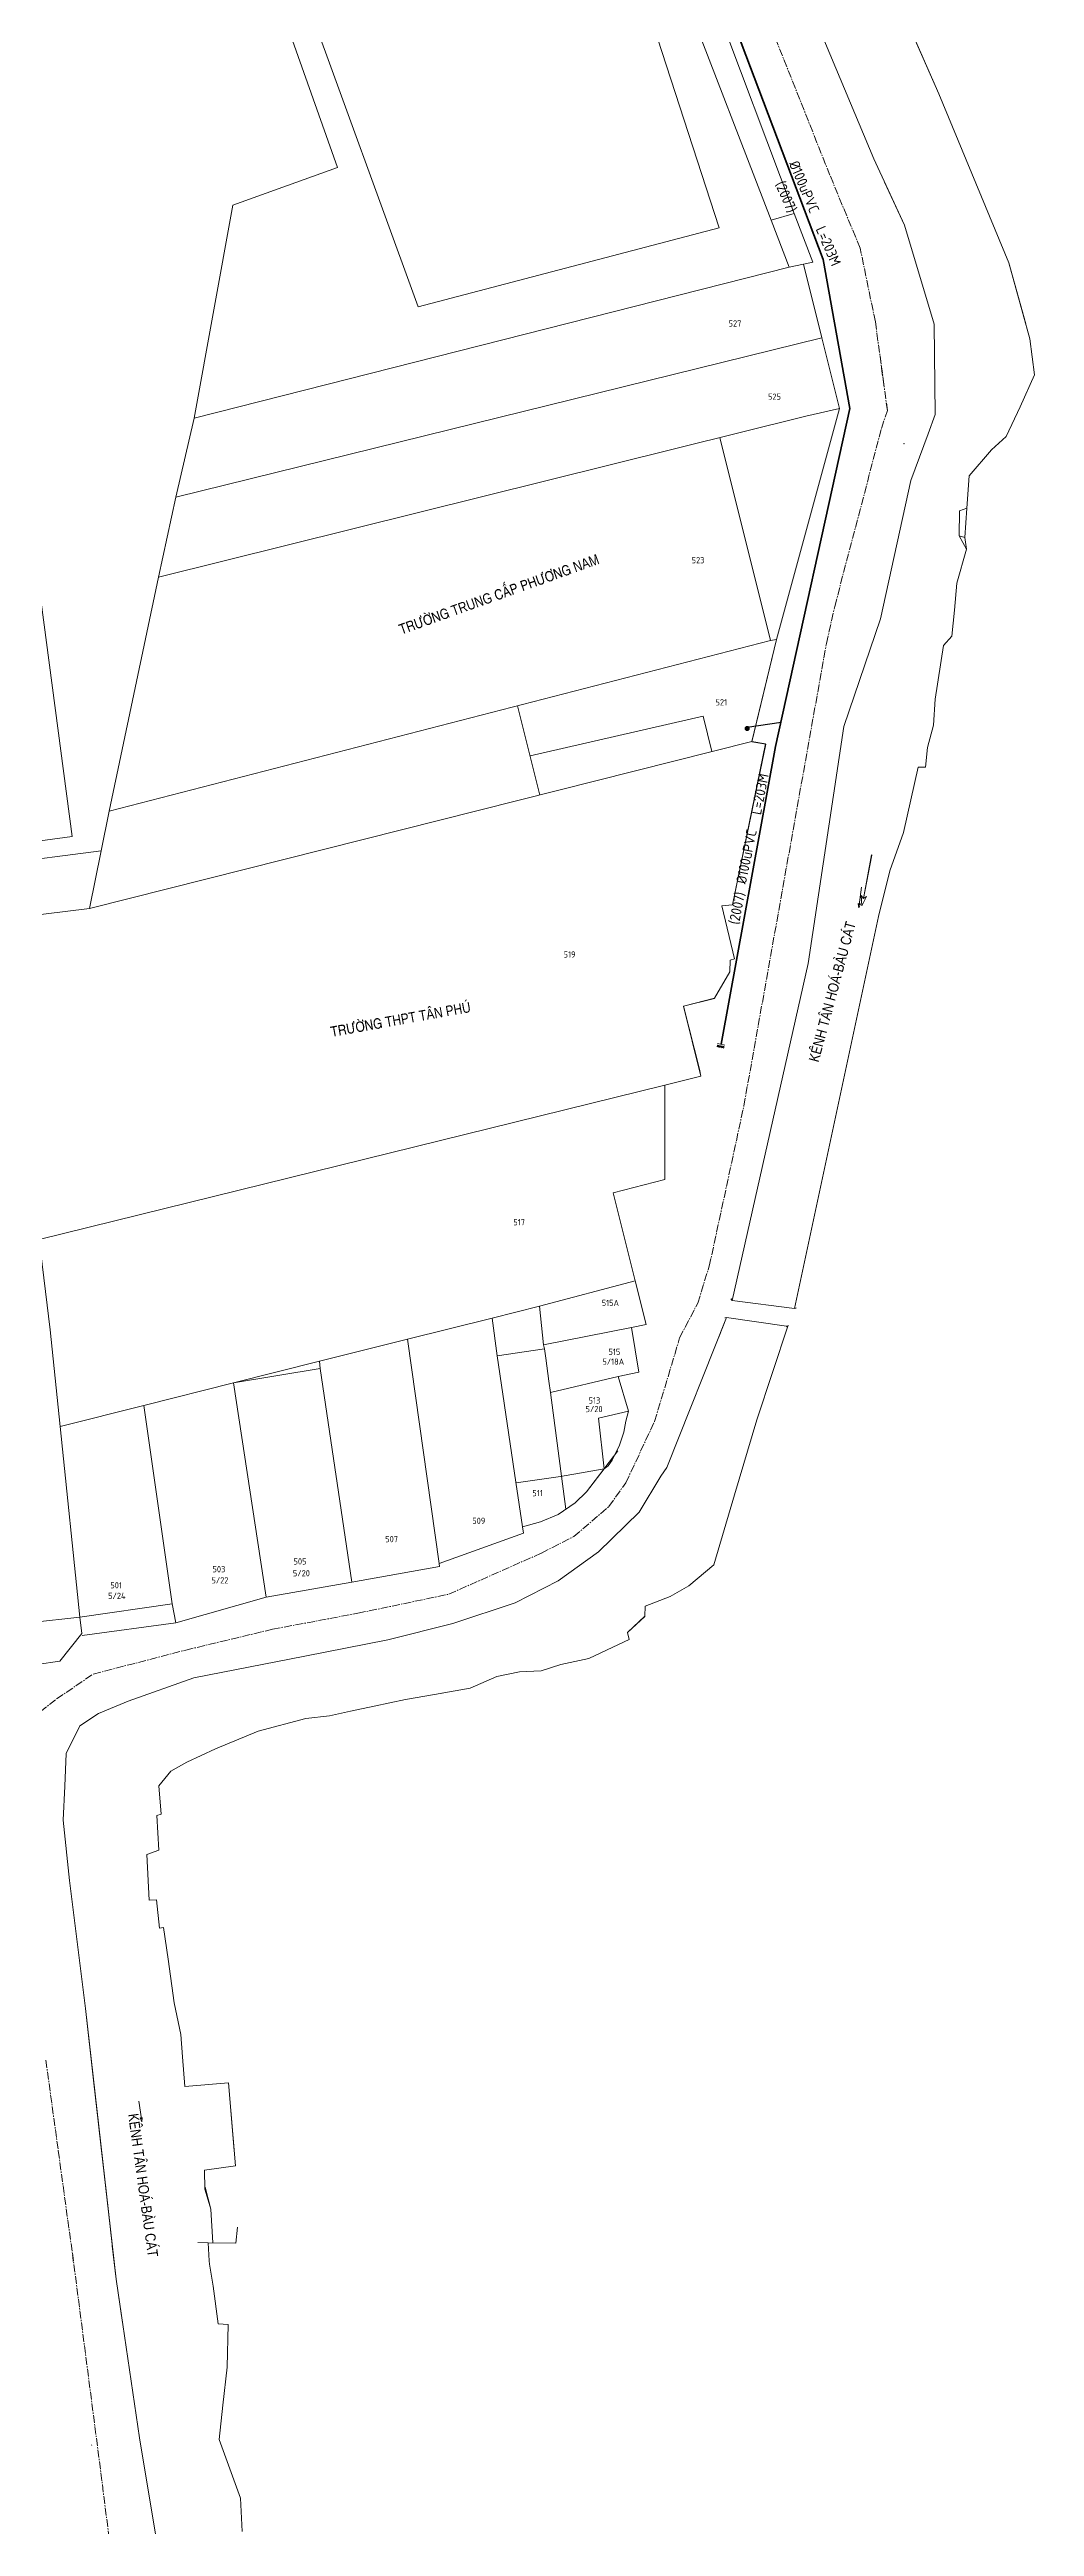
# Model space of a CAD drawing. Header units: inches. Extents: x 595615 to 1194060, y 1190840 to 2385448.
# Drawn here: x 597132 to 597227, y 1192465.7 to 1192704.4 of the extents above; entities that cross this region are included whole.
import ezdxf
from ezdxf.enums import TextEntityAlignment as Align

# ---------------------------------------------------------------- set-up
doc = ezdxf.new("R2010")
doc.units = ezdxf.units.IN
doc.header["$MEASUREMENT"] = 0
doc.linetypes.add('CENTER2', pattern=[1.125, 0.75, -0.125, 0.125, -0.125])
for name, color, linetype, lineweight in [('Chitiet', 4, 'Continuous', 9), ('DN 100 uPVC', 4, 'Continuous', 50), ('DN 25 PE', 40, 'Continuous', 30), ('NAM-CDAI', 220, 'Continuous', 25), ('Nen tim duong', 9, 'CENTER2', 0), ('Nen_HTHANH-TP', 9, 'Continuous', 0), ('Nen_SN-HTHANH-TP_new', 7, 'Continuous', 0), ('Nen_SN_HTHANH_old', 9, 'Continuous', 0), ('TEXT PIPE', 3, 'Continuous', 25), ('Text_DiaDanh', 9, 'Continuous', 0), ('TLK 15', 220, 'Continuous', 20)]:
    doc.layers.add(name, color=color, linetype=linetype, lineweight=lineweight)
doc.styles.add('Dia Danh', font='VHELVCN_0.TTF', dxfattribs={"height": 1})
doc.styles.add('Sonha_QTB', font='isocp.shx', dxfattribs={"height": 0.6, "bigfont": 'bigfont.shx'})
doc.styles.add('text', font='isocp2.shx')

# ---------------------------------------------------------------- blocks, each defined once
blk = doc.blocks.new('BIT')
at = {"layer": 'Chitiet', "ltscale": 100}
for p, q in [((0.35, 0), (-0.35, 0)), ((-0.3, -0.16), (-0.35, -0.21)), ((0.35, -0.16), (-0.35, -0.16)), ((-0.18, -0.16), (-0.34, -0.33)), ((-0.06, -0.16), (-0.22, -0.33)), ((0.07, -0.16), (-0.09, -0.33)), ((0.19, -0.16), (0.03, -0.33)), ((0.32, -0.16), (0.15, -0.33)), ((0.35, -0.25), (0.28, -0.33))]:
    blk.add_line(p, q, dxfattribs=at)
blk = doc.blocks.new('TLK 15')
at = {"layer": 'TLK 15', "linetype": 'Continuous', "const_width": 0.25}
blk.add_lwpolyline([(-0.125, 0, 1), (0.125, 0, 1)], format="xyb", close=True, dxfattribs=at)

msp = doc.modelspace()

# ---------------------------------------------------------------- linework, layer by layer
at = {"layer": 'DN 100 uPVC'}
msp.add_lwpolyline([(597160.552, 1192801.912), (597167.896, 1192784.406), (597179.964, 1192754.362), (597184.145, 1192743.55), (597206.608, 1192684.164), (597209.201, 1192669.799), (597202.04, 1192637.239), (597196.784, 1192608.536)], dxfattribs=at)
at = {"layer": 'DN 25 PE'}
msp.add_line((597199.295, 1192639.093), (597202.557, 1192639.59), dxfattribs=at)
at = {"layer": 'Nen tim duong'}
for p, q in [((597207.273, 1192692.288), (597186.481, 1192744.561)), ((597210.189, 1192685.26), (597207.273, 1192692.288)), ((597211.655, 1192678.151), (597210.189, 1192685.26)), ((597212.811, 1192669.622), (597211.655, 1192678.151)), ((597212.479, 1192672.142), (597212.107, 1192674.872)), ((597212.811, 1192669.622), (597212.479, 1192672.142)), ((597207.737, 1192650.738), (597212.243, 1192667.892)), ((597212.243, 1192667.892), (597212.811, 1192669.622)), ((597212.243, 1192667.892), (597212.811, 1192669.622)), ((597206.935, 1192647.16), (597207.737, 1192650.738)), ((597198.975, 1192602.601), (597206.935, 1192647.16)), ((597195.638, 1192587.138), (597198.975, 1192602.601)), ((597194.521, 1192583.578), (597195.638, 1192587.138)), ((597192.784, 1192580.236), (597194.521, 1192583.578)), ((597192.784, 1192580.236), (597194.521, 1192583.578)), ((597190.37, 1192572.174), (597192.784, 1192580.236)), ((597187.585, 1192566.262), (597190.37, 1192572.174)), ((597185.957, 1192563.971), (597187.585, 1192566.262)), ((597182.589, 1192561.098), (597185.957, 1192563.971)), ((597179.45, 1192559.485), (597182.589, 1192561.098)), ((597170.523, 1192555.528), (597179.45, 1192559.485)), ((597161.755, 1192553.691), (597170.523, 1192555.528)), ((597153.536, 1192552.154), (597161.755, 1192553.691)), ((597145.158, 1192550.138), (597153.536, 1192552.154)), ((597136.24, 1192547.83), (597145.158, 1192550.138)), ((597132.702, 1192545.428), (597136.24, 1192547.83)), ((597128.474, 1192542.124), (597132.702, 1192545.428)), ((597131.67, 1192510.607), (597132.867, 1192501.868)), ((597132.867, 1192501.868), (597134.265, 1192491.699)), ((597134.235, 1192492.029), (597139.699, 1192449.663)), ((597134.265, 1192491.699), (597134.315, 1192491.219))]:
    msp.add_line(p, q, dxfattribs=at)
at = {"layer": 'Nen_HTHANH-TP', "linetype": 'Continuous'}
for p, q in [((597133.418, 1192773.408), (597167.563, 1192679.596)), ((597137.231, 1192756.641), (597159.782, 1192693.05)), ((597187.105, 1192752.132), (597211.492, 1192693.871)), ((597180.713, 1192742.226), (597201.607, 1192687.953)), ((597183.252, 1192743.208), (597203.836, 1192688.605)), ((597183.284, 1192728.068), (597196.607, 1192687.209)), ((597212.096, 1192713.112), (597217.787, 1192700.126)), ((597123.147, 1192711.91), (597134.205, 1192628.559)), ((597212.527, 1192712.142), (597217.787, 1192700.126)), ((597217.787, 1192700.126), (597224.53, 1192683.852)), ((597217.787, 1192700.126), (597217.787, 1192700.126)), ((597217.787, 1192700.126), (597224.53, 1192683.852)), ((597211.492, 1192693.871), (597214.477, 1192687.484)), ((597159.782, 1192693.05), (597149.695, 1192689.411)), ((597212.544, 1192691.632), (597214.477, 1192687.484)), ((597149.695, 1192689.411), (597145.982, 1192668.888)), ((597196.607, 1192687.209), (597167.563, 1192679.596)), ((597203.836, 1192688.605), (597201.607, 1192687.953)), ((597201.607, 1192687.953), (597203.35, 1192683.425)), ((597203.836, 1192688.605), (597205.64, 1192683.897)), ((597214.477, 1192687.484), (597217.335, 1192677.946)), ((597214.477, 1192687.484), (597217.335, 1192677.946)), ((597145.982, 1192668.888), (597203.35, 1192683.425)), ((597204.72, 1192683.706), (597203.35, 1192683.425)), ((597205.64, 1192683.897), (597204.72, 1192683.706)), ((597206.506, 1192676.607), (597204.72, 1192683.706)), ((597224.53, 1192683.852), (597226.155, 1192677.953)), ((597224.53, 1192683.852), (597226.546, 1192676.533)), ((597217.432, 1192669.226), (597217.335, 1192677.946)), ((597217.335, 1192677.946), (597217.335, 1192677.946)), ((597217.335, 1192677.946), (597217.335, 1192677.946)), ((597144.208, 1192661.257), (597206.506, 1192676.607)), ((597206.506, 1192676.607), (597208.181, 1192669.819)), ((597208.181, 1192669.819), (597206.987, 1192674.678)), ((597226.546, 1192676.533), (597226.999, 1192673.054)), ((597226.999, 1192673.054), (597225.611, 1192669.953)), ((597208.181, 1192669.819), (597202.109, 1192647.544)), ((597208.181, 1192669.819), (597202.109, 1192647.544)), ((597204.962, 1192669.076), (597208.181, 1192669.819)), ((597225.611, 1192669.953), (597224.283, 1192667.102)), ((597142.544, 1192653.556), (597204.962, 1192669.076)), ((597145.982, 1192668.888), (597144.208, 1192661.257)), ((597216.753, 1192667.375), (597217.432, 1192669.226)), ((597217.432, 1192669.226), (597217.432, 1192669.226)), ((597201.529, 1192647.453), (597196.664, 1192667.009)), ((597216.753, 1192667.375), (597215.067, 1192662.854)), ((597222.854, 1192665.82), (597220.687, 1192663.309)), ((597224.283, 1192667.102), (597222.854, 1192665.82)), ((597224.283, 1192667.102), (597222.854, 1192665.82)), ((597215.067, 1192662.854), (597212.158, 1192649.532)), ((597215.067, 1192662.854), (597212.158, 1192649.532)), ((597220.687, 1192663.309), (597220.489, 1192660.208)), ((597220.687, 1192663.309), (597220.489, 1192660.208)), ((597144.208, 1192661.257), (597142.544, 1192653.556)), ((597219.759, 1192659.938), (597219.741, 1192657.538)), ((597219.759, 1192659.938), (597219.741, 1192657.538)), ((597220.489, 1192660.208), (597219.759, 1192659.938)), ((597220.489, 1192660.208), (597219.759, 1192659.938)), ((597220.489, 1192660.208), (597220.281, 1192657.388)), ((597220.432, 1192656.248), (597219.525, 1192652.968)), ((597219.525, 1192652.968), (597220.432, 1192656.248)), ((597219.741, 1192657.538), (597220.432, 1192656.248)), ((597219.741, 1192657.538), (597220.432, 1192656.248)), ((597219.741, 1192657.538), (597220.281, 1192657.388)), ((597220.432, 1192656.248), (597220.281, 1192657.388)), ((597142.544, 1192653.556), (597137.773, 1192631.002)), ((597219.525, 1192652.968), (597219.277, 1192650.378)), ((597219.525, 1192652.968), (597219.277, 1192650.378)), ((597212.158, 1192649.532), (597208.616, 1192639.159)), ((597212.158, 1192649.532), (597208.616, 1192639.159)), ((597219.277, 1192650.378), (597219.029, 1192647.867)), ((597219.277, 1192650.378), (597219.029, 1192647.867)), ((597137.773, 1192631.002), (597201.529, 1192647.453)), ((597202.109, 1192647.544), (597199.737, 1192637.712)), ((597202.109, 1192647.544), (597199.737, 1192637.692)), ((597201.529, 1192647.453), (597202.109, 1192647.544)), ((597218.23, 1192646.967), (597217.414, 1192641.806)), ((597218.23, 1192646.967), (597217.414, 1192641.806)), ((597219.029, 1192647.867), (597218.23, 1192646.967)), ((597219.029, 1192647.867), (597218.23, 1192646.967)), ((597177.144, 1192641.164), (597179.311, 1192632.555)), ((597217.414, 1192641.806), (597217.246, 1192639.276)), ((597217.246, 1192639.276), (597217.414, 1192641.806)), ((597178.368, 1192636.335), (597195.035, 1192640.148)), ((597195.035, 1192640.148), (597195.898, 1192636.739)), ((597208.616, 1192639.159), (597205.174, 1192616.306)), ((597208.616, 1192639.159), (597205.174, 1192616.306)), ((597217.246, 1192639.276), (597216.698, 1192637.125)), ((597135.88, 1192621.61), (597199.737, 1192637.712)), ((597201.067, 1192637.473), (597197.87, 1192621.96)), ((597201.087, 1192637.443), (597197.88, 1192621.97)), ((597199.737, 1192637.712), (597201.067, 1192637.473)), ((597199.737, 1192637.692), (597201.087, 1192637.443)), ((597216.698, 1192637.125), (597216.499, 1192635.255)), ((597216.499, 1192635.255), (597216.698, 1192637.125)), ((597215.779, 1192635.255), (597214.354, 1192628.954)), ((597215.779, 1192635.255), (597214.354, 1192628.954)), ((597216.499, 1192635.255), (597215.779, 1192635.255)), ((597216.499, 1192635.255), (597215.779, 1192635.255)), ((597137.773, 1192631.002), (597137.006, 1192627.191)), ((597104.779, 1192622.955), (597137.006, 1192627.191)), ((597134.205, 1192628.559), (597106.308, 1192624.806)), ((597137.006, 1192627.191), (597135.88, 1192621.61)), ((597210.505, 1192622.595), (597211.273, 1192626.796)), ((597211.319, 1192626.767), (597211.273, 1192626.796)), ((597214.354, 1192628.954), (597213.047, 1192625.252)), ((597214.354, 1192628.954), (597213.047, 1192625.252)), ((597211.319, 1192626.767), (597210.505, 1192622.595)), ((597213.047, 1192625.252), (597211.961, 1192620.832)), ((597213.047, 1192625.252), (597211.961, 1192620.832)), ((597210.102, 1192621.98), (597210.009, 1192622.083)), ((597210.058, 1192621.689), (597210.009, 1192622.083)), ((597210.058, 1192621.689), (597210.21, 1192622.061)), ((597210.102, 1192621.98), (597210.309, 1192623.676)), ((597210.328, 1192623.665), (597210.102, 1192621.98)), ((597210.21, 1192622.061), (597210.102, 1192621.98)), ((597210.505, 1192622.595), (597210.287, 1192622.866)), ((597210.352, 1192621.876), (597210.287, 1192622.866)), ((597210.328, 1192623.665), (597210.309, 1192623.676)), ((597210.352, 1192621.876), (597210.785, 1192622.781)), ((597210.785, 1192622.781), (597210.505, 1192622.595)), ((597127.241, 1192620.553), (597135.88, 1192621.61)), ((597197.88, 1192621.97), (597196.86, 1192621.879)), ((597197.87, 1192621.96), (597196.86, 1192621.879)), ((597196.86, 1192621.879), (597198.074, 1192616.77)), ((597196.86, 1192621.879), (597198.074, 1192616.77)), ((597203.861, 1192583.055), (597211.961, 1192620.832)), ((597211.961, 1192620.832), (597203.861, 1192583.055)), ((597211.961, 1192620.832), (597211.961, 1192620.832)), ((597197.625, 1192615.5), (597196.127, 1192612.959)), ((597197.615, 1192615.5), (597196.147, 1192612.939)), ((597197.644, 1192616.64), (597197.625, 1192615.5)), ((597198.074, 1192616.77), (597197.644, 1192616.64)), ((597205.174, 1192616.306), (597197.831, 1192583.85)), ((597205.174, 1192616.306), (597197.831, 1192583.85)), ((597196.127, 1192612.959), (597193.138, 1192612.206)), ((597196.147, 1192612.939), (597193.138, 1192612.206)), ((597193.138, 1192612.206), (597194.833, 1192605.448)), ((597193.148, 1192612.196), (597194.683, 1192606.118)), ((597194.833, 1192605.448), (597191.354, 1192604.605)), ((597191.354, 1192604.605), (597194.833, 1192605.448)), ((597194.683, 1192606.118), (597194.833, 1192605.448)), ((597131.006, 1192589.716), (597191.354, 1192604.605)), ((597191.354, 1192604.605), (597191.351, 1192595.485)), ((597191.351, 1192595.485), (597191.354, 1192604.605)), ((597191.351, 1192595.485), (597186.382, 1192594.211)), ((597186.382, 1192594.211), (597191.351, 1192595.485)), ((597186.382, 1192594.211), (597188.489, 1192585.733)), ((597188.489, 1192585.733), (597186.382, 1192594.211)), ((597131.006, 1192589.716), (597132.083, 1192581.007)), ((597179.271, 1192583.275), (597188.489, 1192585.733)), ((597188.489, 1192585.733), (597189.562, 1192581.514)), ((597188.489, 1192585.733), (597189.562, 1192581.514)), ((597197.731, 1192583.98), (597197.831, 1192583.85)), ((597197.731, 1192583.98), (597197.831, 1192583.85)), ((597197.75, 1192583.99), (597197.831, 1192583.85)), ((597197.831, 1192583.85), (597203.861, 1192583.055)), ((597197.831, 1192583.85), (597203.861, 1192583.055)), ((597197.831, 1192583.85), (597203.861, 1192583.055)), ((597166.524, 1192580.095), (597174.692, 1192582.132)), ((597179.271, 1192583.275), (597174.692, 1192582.132)), ((597174.692, 1192582.132), (597175.185, 1192578.502)), ((597179.654, 1192579.566), (597179.271, 1192583.275)), ((597189.562, 1192581.514), (597188.153, 1192581.232)), ((597197.302, 1192582.21), (597191.544, 1192567.735)), ((597197.302, 1192582.21), (597196.524, 1192580.249)), ((597197.152, 1192582.17), (597197.302, 1192582.21)), ((597197.302, 1192582.21), (597203.073, 1192581.364)), ((597203.233, 1192581.445), (597200.21, 1192572.332)), ((597203.861, 1192583.055), (597204.011, 1192583.125)), ((597203.861, 1192583.055), (597204.011, 1192583.115)), ((597203.861, 1192583.055), (597204.021, 1192583.105)), ((597133.04, 1192571.678), (597132.083, 1192581.007)), ((597158.065, 1192577.988), (597166.524, 1192580.095)), ((597166.524, 1192580.095), (597169.601, 1192558.477)), ((597175.185, 1192578.502), (597179.744, 1192579.186)), ((597188.153, 1192581.232), (597179.654, 1192579.566)), ((597179.744, 1192579.186), (597179.654, 1192579.566)), ((597179.865, 1192578.266), (597179.744, 1192579.186)), ((597188.153, 1192581.232), (597188.836, 1192576.913)), ((597203.073, 1192581.364), (597203.183, 1192581.255)), ((597158.065, 1192577.988), (597149.777, 1192575.891)), ((597158.106, 1192577.278), (597149.777, 1192575.891)), ((597158.106, 1192577.278), (597158.065, 1192577.988)), ((597161.173, 1192556.701), (597158.106, 1192577.278)), ((597175.185, 1192578.502), (597176.985, 1192566.313)), ((597180.177, 1192576.056), (597179.865, 1192578.266)), ((597186.857, 1192576.501), (597188.836, 1192576.913)), ((597149.777, 1192575.891), (597141.119, 1192573.714)), ((597152.924, 1192555.244), (597149.777, 1192575.891)), ((597180.338, 1192574.966), (597180.177, 1192576.056)), ((597180.338, 1192574.966), (597186.857, 1192576.501)), ((597180.338, 1192574.966), (597181.817, 1192563.717)), ((597186.857, 1192576.501), (597187.839, 1192573.182)), ((597141.119, 1192573.714), (597133.04, 1192571.678)), ((597143.854, 1192554.597), (597141.119, 1192573.714)), ((597187.839, 1192573.182), (597184.97, 1192572.51)), ((597184.97, 1192572.51), (597185.514, 1192567.62)), ((597187.59, 1192572.202), (597187.391, 1192571.142)), ((597187.839, 1192573.182), (597187.59, 1192572.202)), ((597200.21, 1192572.332), (597198.086, 1192565.11)), ((597200.21, 1192572.332), (597198.086, 1192565.11)), ((597134.935, 1192553.319), (597133.04, 1192571.678)), ((597186.992, 1192569.901), (597186.273, 1192568.451)), ((597187.391, 1192571.142), (597186.992, 1192569.901)), ((597185.514, 1192567.62), (597181.294, 1192566.887)), ((597186.832, 1192569.351), (597183.816, 1192565.389)), ((597185.514, 1192567.62), (597183.816, 1192565.389)), ((597185.903, 1192567.911), (597185.514, 1192567.62)), ((597186.273, 1192568.451), (597185.903, 1192567.911)), ((597191.544, 1192567.735), (597190.964, 1192566.905)), ((597176.985, 1192566.313), (597177.628, 1192562.024)), ((597177.005, 1192566.263), (597181.294, 1192566.887)), ((597183.816, 1192565.389), (597182.706, 1192564.328)), ((597183.816, 1192565.389), (597182.706, 1192564.328)), ((597190.964, 1192566.905), (597188.87, 1192563.438)), ((597198.086, 1192565.11), (597196.081, 1192558.359)), ((597198.086, 1192565.11), (597196.081, 1192558.359)), ((597179.378, 1192562.505), (597177.628, 1192562.024)), ((597179.378, 1192562.505), (597177.628, 1192562.024)), ((597181.067, 1192563.207), (597179.378, 1192562.505)), ((597182.706, 1192564.328), (597181.067, 1192563.207)), ((597182.706, 1192564.328), (597181.067, 1192563.207)), ((597188.87, 1192563.438), (597184.96, 1192559.61)), ((597177.719, 1192561.424), (597169.601, 1192558.477)), ((597177.719, 1192561.424), (597169.601, 1192558.477)), ((597177.628, 1192562.024), (597177.719, 1192561.424)), ((597177.628, 1192562.024), (597177.719, 1192561.424)), ((597169.641, 1192558.197), (597161.173, 1192556.701)), ((597169.641, 1192558.197), (597161.173, 1192556.701)), ((597169.601, 1192558.477), (597169.641, 1192558.197)), ((597169.601, 1192558.477), (597169.641, 1192558.197)), ((597184.96, 1192559.61), (597181.052, 1192556.807)), ((597196.081, 1192558.359), (597193.653, 1192556.327)), ((597196.081, 1192558.359), (597193.653, 1192556.327)), ((597152.924, 1192555.244), (597144.196, 1192552.757)), ((597152.924, 1192555.244), (597144.196, 1192552.757)), ((597161.173, 1192556.701), (597152.924, 1192555.244)), ((597161.173, 1192556.701), (597152.924, 1192555.244)), ((597181.052, 1192556.807), (597176.924, 1192554.693)), ((597191.874, 1192555.305), (597189.464, 1192554.363)), ((597191.874, 1192555.305), (597189.464, 1192554.363)), ((597193.653, 1192556.327), (597191.874, 1192555.305)), ((597193.653, 1192556.327), (597191.874, 1192555.305)), ((597134.935, 1192553.319), (597130.296, 1192552.796)), ((597134.935, 1192553.319), (597143.854, 1192554.597)), ((597135.126, 1192551.75), (597134.935, 1192553.319)), ((597143.854, 1192554.597), (597144.196, 1192552.757)), ((597176.924, 1192554.693), (597170.896, 1192552.698)), ((597189.415, 1192553.403), (597187.766, 1192551.832)), ((597189.415, 1192553.363), (597187.766, 1192551.832)), ((597189.464, 1192554.363), (597189.415, 1192553.403)), ((597189.464, 1192554.363), (597189.415, 1192553.403)), ((597189.415, 1192553.403), (597189.415, 1192553.363)), ((597133.019, 1192549.078), (597135.126, 1192551.75)), ((597144.196, 1192552.757), (597135.167, 1192551.56)), ((597144.196, 1192552.757), (597135.167, 1192551.56)), ((597164.637, 1192551.123), (597156.628, 1192549.567)), ((597170.896, 1192552.698), (597164.637, 1192551.123)), ((597186.328, 1192550.411), (597184.018, 1192549.319)), ((597186.328, 1192550.411), (597184.018, 1192549.319)), ((597187.917, 1192551.172), (597186.328, 1192550.411)), ((597187.917, 1192551.172), (597186.328, 1192550.411)), ((597187.766, 1192551.832), (597187.917, 1192551.172)), ((597187.766, 1192551.832), (597187.917, 1192551.172)), ((597133.019, 1192549.078), (597130.799, 1192548.766)), ((597156.628, 1192549.567), (597145.92, 1192547.468)), ((597177.349, 1192548.044), (597175.15, 1192547.602)), ((597177.349, 1192548.044), (597175.15, 1192547.602)), ((597179.419, 1192548.135), (597177.349, 1192548.044)), ((597179.419, 1192548.135), (597177.349, 1192548.044)), ((597181.339, 1192548.767), (597179.419, 1192548.135)), ((597181.339, 1192548.767), (597179.419, 1192548.135)), ((597184.018, 1192549.319), (597181.339, 1192548.767)), ((597184.018, 1192549.319), (597181.339, 1192548.767)), ((597145.92, 1192547.468), (597139.592, 1192545.203)), ((597169.151, 1192545.867), (597166.332, 1192545.375)), ((597169.151, 1192545.867), (597166.332, 1192545.375)), ((597172.591, 1192546.48), (597169.151, 1192545.867)), ((597170.041, 1192546.018), (597169.151, 1192545.867)), ((597172.591, 1192546.48), (597170.041, 1192546.018)), ((597175.15, 1192547.602), (597172.591, 1192546.48)), ((597175.15, 1192547.602), (597172.591, 1192546.48)), ((597136.743, 1192544.031), (597134.954, 1192542.839)), ((597139.592, 1192545.203), (597136.743, 1192544.031)), ((597156.733, 1192543.547), (597152.144, 1192542.333)), ((597159.003, 1192543.809), (597156.733, 1192543.547)), ((597159.003, 1192543.809), (597156.733, 1192543.547)), ((597161.033, 1192544.25), (597159.003, 1192543.809)), ((597161.033, 1192544.25), (597159.003, 1192543.809)), ((597163.322, 1192544.722), (597161.033, 1192544.25)), ((597163.322, 1192544.722), (597161.033, 1192544.25)), ((597166.332, 1192545.375), (597163.322, 1192544.722)), ((597166.332, 1192545.375), (597163.322, 1192544.722)), ((597134.954, 1192542.839), (597133.616, 1192540.178)), ((597152.144, 1192542.333), (597148.025, 1192540.61)), ((597133.616, 1192540.178), (597133.498, 1192537.018)), ((597145.267, 1192539.328), (597143.717, 1192538.457)), ((597148.025, 1192540.61), (597145.267, 1192539.328)), ((597133.498, 1192537.018), (597133.341, 1192533.738)), ((597143.717, 1192538.457), (597142.558, 1192537.056)), ((597142.558, 1192537.056), (597142.791, 1192534.316)), ((597142.558, 1192537.056), (597142.791, 1192534.316)), ((597133.341, 1192533.738), (597133.946, 1192527.919)), ((597142.791, 1192534.316), (597142.381, 1192534.205)), ((597142.791, 1192534.316), (597142.381, 1192534.205)), ((597142.381, 1192534.205), (597142.573, 1192530.856)), ((597142.381, 1192534.205), (597142.573, 1192530.856)), ((597142.573, 1192530.856), (597141.394, 1192530.425)), ((597142.573, 1192530.856), (597141.394, 1192530.425)), ((597141.394, 1192530.425), (597141.617, 1192526.045)), ((597141.394, 1192530.425), (597141.617, 1192526.045)), ((597133.946, 1192527.919), (597135.496, 1192515.59)), ((597141.617, 1192526.045), (597142.347, 1192526.055)), ((597141.617, 1192526.045), (597142.347, 1192526.055)), ((597142.347, 1192526.055), (597142.619, 1192523.326)), ((597142.347, 1192526.055), (597142.619, 1192523.326)), ((597142.619, 1192523.326), (597143.019, 1192523.396)), ((597142.619, 1192523.326), (597143.019, 1192523.396)), ((597143.019, 1192523.396), (597143.472, 1192520.346)), ((597143.019, 1192523.396), (597143.472, 1192520.346)), ((597144.045, 1192516.137), (597143.472, 1192520.346)), ((597143.472, 1192520.346), (597144.045, 1192516.137)), ((597135.496, 1192515.59), (597138.437, 1192489.502)), ((597135.496, 1192515.59), (597136.301, 1192508.401)), ((597135.496, 1192515.59), (597137.037, 1192501.871)), ((597144.045, 1192516.137), (597144.698, 1192513.097)), ((597144.698, 1192513.097), (597144.045, 1192516.137)), ((597144.045, 1192516.137), (597144.698, 1192513.097)), ((597144.698, 1192513.097), (597144.829, 1192510.927)), ((597144.829, 1192510.927), (597144.698, 1192513.097)), ((597144.698, 1192513.097), (597144.829, 1192510.927)), ((597144.829, 1192510.927), (597145.062, 1192508.078)), ((597145.062, 1192508.078), (597144.829, 1192510.927)), ((597144.829, 1192510.927), (597145.062, 1192508.078)), ((597136.301, 1192508.401), (597138.437, 1192489.502)), ((597149.281, 1192508.431), (597145.062, 1192508.078)), ((597149.281, 1192508.431), (597145.062, 1192508.078)), ((597145.062, 1192508.078), (597149.281, 1192508.431)), ((597149.281, 1192508.431), (597149.938, 1192500.422)), ((597149.938, 1192500.422), (597149.281, 1192508.431)), ((597149.281, 1192508.431), (597149.817, 1192501.881)), ((597140.644, 1192506.658), (597140.623, 1192506.663)), ((597140.876, 1192504.974), (597140.623, 1192506.663)), ((597140.644, 1192506.658), (597140.876, 1192504.974)), ((597140.876, 1192504.974), (597140.759, 1192505.048)), ((597140.912, 1192504.682), (597140.759, 1192505.048)), ((597140.958, 1192505.08), (597140.876, 1192504.974)), ((597140.912, 1192504.682), (597140.958, 1192505.08)), ((597146.978, 1192500.019), (597149.938, 1192500.422)), ((597147.01, 1192498.189), (597146.978, 1192500.019)), ((597147.01, 1192498.189), (597147.581, 1192496.24)), ((597147.581, 1192496.24), (597147.03, 1192498.369)), ((597147.581, 1192496.24), (597147.783, 1192493.013)), ((597138.437, 1192489.502), (597137.903, 1192494.252)), ((597149.994, 1192492.982), (597150.133, 1192494.512)), ((597138.074, 1192492.722), (597138.437, 1192489.502)), ((597146.314, 1192493.029), (597147.334, 1192493.019)), ((597149.994, 1192492.982), (597147.334, 1192493.019)), ((597147.425, 1192491.269), (597147.334, 1192493.019)), ((597147.334, 1192493.019), (597147.425, 1192491.269)), ((597147.436, 1192490.949), (597147.425, 1192491.269)), ((597147.425, 1192491.269), (597147.436, 1192490.949)), ((597147.797, 1192488.84), (597147.436, 1192490.949)), ((597147.436, 1192490.949), (597147.797, 1192488.84)), ((597138.437, 1192489.502), (597140.709, 1192474.204)), ((597138.437, 1192489.502), (597138.437, 1192489.502)), ((597138.437, 1192489.502), (597139.06, 1192485.323)), ((597140.709, 1192474.204), (597138.437, 1192489.502)), ((597148.27, 1192485.2), (597147.797, 1192488.84)), ((597147.797, 1192488.84), (597148.27, 1192485.2)), ((597148.27, 1192485.2), (597149.24, 1192485.141)), ((597148.27, 1192485.2), (597149.24, 1192485.141)), ((597149.24, 1192485.141), (597149.144, 1192481.031)), ((597149.24, 1192485.141), (597149.144, 1192481.031)), ((597149.144, 1192481.031), (597148.747, 1192477.361)), ((597149.144, 1192481.031), (597148.747, 1192477.361)), ((597148.747, 1192477.361), (597148.369, 1192474.04)), ((597148.747, 1192477.361), (597148.369, 1192474.04)), ((597140.709, 1192474.204), (597143.613, 1192456.756)), ((597143.613, 1192456.756), (597140.709, 1192474.204)), ((597148.369, 1192474.04), (597150.434, 1192468.392)), ((597148.369, 1192474.04), (597150.434, 1192468.392)), ((597136.08, 1192473.54), (597136.087, 1192473.464)), ((597150.434, 1192468.392), (597150.596, 1192465.202)), ((597150.434, 1192468.392), (597150.596, 1192465.202))]:
    msp.add_line(p, q, dxfattribs=at)
msp.add_point((597214.424, 1192666.414), dxfattribs=at)

# ---------------------------------------------------------------- block references
at = {"layer": 'Chitiet', "rotation": 346.8824070686825}
msp.add_blockref('BIT', (597196.784, 1192608.536), dxfattribs=at)
at = {"layer": 'TLK 15'}
msp.add_blockref('TLK 15', (597199.295, 1192638.968), dxfattribs=at)

# ---------------------------------------------------------------- texts
at = {"layer": 'NAM-CDAI', "style": 'text'}
for s, rotation, p in [('(2007)', 293.31134, (597201.965, 1192691.455)), ('L=203M', 293.31134, (597205.883, 1192687.11)), ('L=203M', 78.81552, (597200.613, 1192630.587)), ('(2007)', 78.81552, (597198.493, 1192620.014))]:
    msp.add_text(s, height=1, rotation=rotation, dxfattribs=at).set_placement(p)
at = {"layer": 'Nen_SN-HTHANH-TP_new', "style": 'Sonha_QTB'}
for s, p in [('527', (597198.118, 1192678.005)), ('525', (597201.927, 1192670.952)), ('523', (597194.556, 1192655.188)), ('521', (597196.799, 1192641.489)), ('519', (597182.168, 1192617.186)), ('517', (597177.305, 1192591.376)), ('515A', (597186.1, 1192583.601)), ('515', (597186.49, 1192578.887)), ('513', (597184.564, 1192574.202)), ('511', (597179.079, 1192565.272)), ('509', (597173.414, 1192562.602)), ('507', (597165.008, 1192560.838)), ('503', (597148.352, 1192557.941)), ('505', (597156.174, 1192558.688)), ('501', (597138.444, 1192556.39))]:
    msp.add_text(s, height=0.6, rotation=0.04623, dxfattribs=at).set_placement(p, align=Align.MIDDLE)
at = {"layer": 'Nen_SN_HTHANH_old', "style": 'Sonha_QTB'}
for s, p in [('5/18A', (597186.382, 1192577.943)), ('5/20', (597184.529, 1192573.373)), ('5/20', (597156.308, 1192557.547)), ('5/24', (597138.512, 1192555.369)), ('5/22', (597148.454, 1192556.866))]:
    msp.add_text(s, height=0.6, rotation=0.04623, dxfattribs=at).set_placement(p, align=Align.MIDDLE)
at = {"layer": 'TEXT PIPE', "style": 'text'}
for rotation, p in [(292.97622, (597203.296, 1192693.415)), (78.4804, (597199.175, 1192623.926))]:
    msp.add_text('%%c100uPVC', height=1, rotation=rotation, dxfattribs=at).set_placement(p)
at = {"layer": 'Text_DiaDanh', "linetype": 'Continuous', "style": 'Dia Danh'}
for s, rotation, p in [('TRÖÔØNG TRUNG CAÁP PHÖÔNG NAM', 19.67222, (597175.293, 1192652.106)), ('KEÂNH TAÂN HOAÙ-BAØU CAÙT', 74.99024, (597207.373, 1192613.635)), ('TRÖÔØNG THPT TAÂN PHUÙ', 10.17916, (597165.853, 1192611.052)), ('KEÂNH TAÂN HOAÙ-BAØU CAÙT', 277.9359, (597141.175, 1192498.586))]:
    msp.add_text(s, height=1, rotation=rotation, dxfattribs=at).set_placement(p, align=Align.MIDDLE)

doc.saveas('drawing.dxf')
